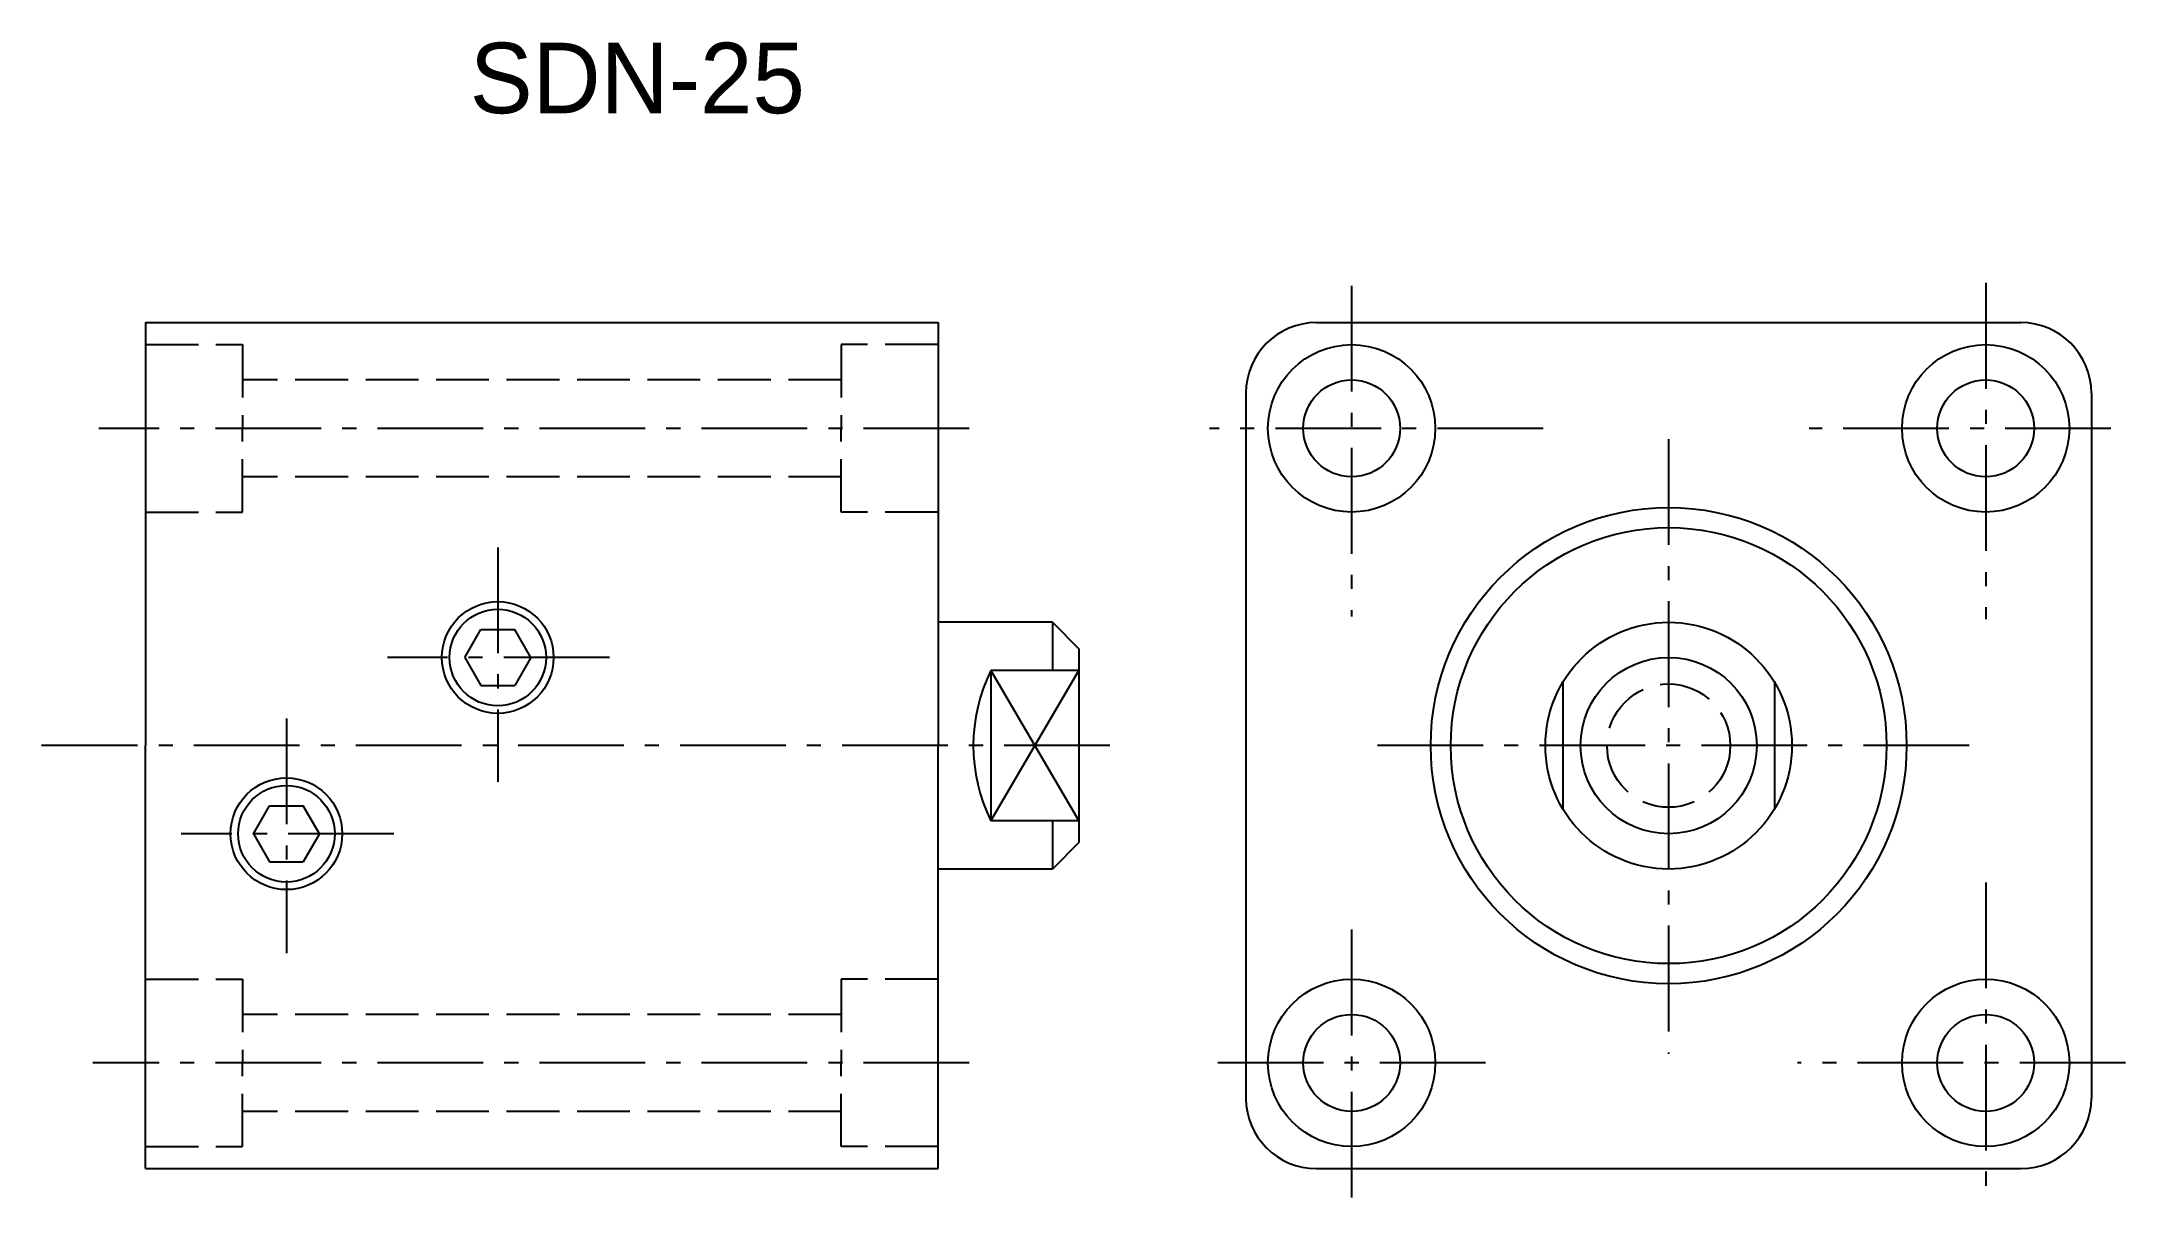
# Model space of a CAD drawing. Extents: x -29 to 90, y -20 to 47.
import ezdxf

# ---------------------------------------------------------------- set-up
doc = ezdxf.new("R2010")
doc.units = 0
doc.header["$MEASUREMENT"] = 0
doc.linetypes.add('DASHED', pattern=[4, 3, -1])
doc.linetypes.add('SCENTER', pattern=[9.2, 6, -1.2, 0.8, -1.2])
for name, color, linetype in [('CON', 2, 'CONTINUOUS'), ('DAS', 3, 'DASHED'), ('SCEN', 1, 'SCENTER'), ('UTI', 7, 'CONTINUOUS')]:
    doc.layers.add(name, color=color, linetype=linetype)
doc.styles.add('CHINA', font='C2', dxfattribs={"bigfont": 'CHINA'})

msp = doc.modelspace()

# ---------------------------------------------------------------- linework, layer by layer
at = {"layer": 'CON'}
for p, q in [((-22.64, 30.61), (22.36, 30.61)), ((-22.64, 30.61), (-22.64, 6.61)), ((22.36, 30.61), (22.36, 6.61)), ((43.84, 30.61), (83.84, 30.61)), ((39.84, 26.61), (39.84, -13.39)), ((87.84, 26.61), (87.84, -13.39)), ((-4.51, 11.61), (-3.6, 13.2)), ((-3.6, 13.2), (-1.68, 13.2)), ((-0.77, 11.61), (-1.68, 13.2)), ((28.86, 13.61), (22.36, 13.61)), ((28.86, 13.61), (28.86, 10.88)), ((28.86, 13.61), (30.36, 12.11)), ((30.36, 12.11), (30.36, 1.11)), ((-4.51, 11.61), (-3.6, 10.02)), ((-0.77, 11.61), (-1.68, 10.02)), ((30.36, 10.88), (25.36, 10.88)), ((25.36, 10.88), (25.36, 2.34)), ((25.36, 10.88), (30.36, 2.34)), ((25.36, 2.34), (30.36, 10.88)), ((-3.6, 10.02), (-1.68, 10.02)), ((57.84, 10.22), (57.84, 3.01)), ((69.84, 10.22), (69.84, 3.01)), ((-22.64, -17.39), (-22.64, 6.61)), ((22.36, -17.39), (22.36, 6.61)), ((-16.51, 1.61), (-15.6, 3.2)), ((-15.6, 3.2), (-13.68, 3.2)), ((-12.77, 1.61), (-13.68, 3.2)), ((-16.51, 1.61), (-15.6, 0.02)), ((-12.77, 1.61), (-13.68, 0.02)), ((30.36, 2.34), (25.36, 2.34)), ((28.86, 2.34), (28.86, -0.39)), ((-15.6, 0.02), (-13.68, 0.02)), ((30.36, 1.11), (28.86, -0.39)), ((28.86, -0.39), (22.36, -0.39)), ((-22.64, -17.39), (22.36, -17.39)), ((43.84, -17.39), (83.84, -17.39))]:
    msp.add_line(p, q, dxfattribs=at)
for centre, radius in [((45.84, 24.61), 4.75), ((81.84, 24.61), 4.75), ((45.84, 24.61), 2.75), ((81.84, 24.61), 2.75), ((63.84, 6.61), 13.51), ((63.84, 6.61), 12.37), ((-2.64, 11.61), 3.17), ((-2.64, 11.61), 2.74), ((63.84, 6.61), 7), ((63.84, 6.61), 5), ((-14.64, 1.61), 3.17), ((-14.64, 1.61), 2.74), ((45.84, -11.39), 4.75), ((81.84, -11.39), 4.75), ((45.84, -11.39), 2.75), ((81.84, -11.39), 2.75)]:
    msp.add_circle(centre, radius, dxfattribs=at)
for centre, radius, start, end in [((43.84, 26.61), 4, 90, 180), ((83.84, 26.61), 4, 0, 90), ((33.98, 6.61), 9.62, 153.672, 206.328), ((43.84, -13.39), 4, 180, 270), ((83.84, -13.39), 4, 270, 0)]:
    msp.add_arc(centre, radius, start, end, dxfattribs=at)
at = {"layer": 'DAS'}
for p, q in [((-22.64, 29.36), (-17.14, 29.36)), ((-17.14, 29.36), (-17.14, 24.61)), ((22.36, 29.36), (16.86, 29.36)), ((16.86, 29.36), (16.86, 24.61)), ((16.86, 27.36), (-17.14, 27.36)), ((-17.14, 19.86), (-17.14, 24.61)), ((16.86, 19.86), (16.86, 24.61)), ((16.86, 21.86), (-17.14, 21.86)), ((-22.64, 19.86), (-17.14, 19.86)), ((22.36, 19.86), (16.86, 19.86)), ((-22.64, -6.64), (-17.14, -6.64)), ((-17.14, -6.64), (-17.14, -11.39)), ((22.36, -6.64), (16.86, -6.64)), ((16.86, -6.64), (16.86, -11.39)), ((16.86, -8.64), (-17.14, -8.64)), ((-17.14, -16.14), (-17.14, -11.39)), ((16.86, -16.14), (16.86, -11.39)), ((16.86, -14.14), (-17.14, -14.14)), ((-22.64, -16.14), (-17.14, -16.14)), ((22.36, -16.14), (16.86, -16.14))]:
    msp.add_line(p, q, dxfattribs=at)
msp.add_circle((63.84, 6.61), 3.5, dxfattribs=at)
at = {"layer": 'SCEN'}
for p, q in [((45.84, 32.7), (45.84, 13.94)), ((81.84, 32.86), (81.84, 13.78)), ((24.13, 24.61), (-25.29, 24.61)), ((56.71, 24.61), (37.77, 24.61)), ((63.84, 24), (63.84, -10.88)), ((88.95, 24.61), (71.82, 24.61)), ((-2.64, 17.86), (-2.64, 4.55)), ((3.7, 11.61), (-8.9, 11.61)), ((-14.64, 8.15), (-14.64, -5.17)), ((32.11, 6.61), (-28.54, 6.61)), ((80.9, 6.61), (46.48, 6.61)), ((-8.54, 1.61), (-20.61, 1.61)), ((81.84, -1.16), (81.84, -19.26)), ((45.84, -3.83), (45.84, -19.58)), ((24.13, -11.39), (-25.63, -11.39)), ((53.44, -11.39), (37.77, -11.39)), ((89.77, -11.39), (71.16, -11.39))]:
    msp.add_line(p, q, dxfattribs=at)

# ---------------------------------------------------------------- texts
at = {"layer": 'UTI', "style": 'CHINA'}
msp.add_text('SDN-25', height=4, dxfattribs=at).set_placement((-4.23, 42.49))

doc.saveas('drawing.dxf')
